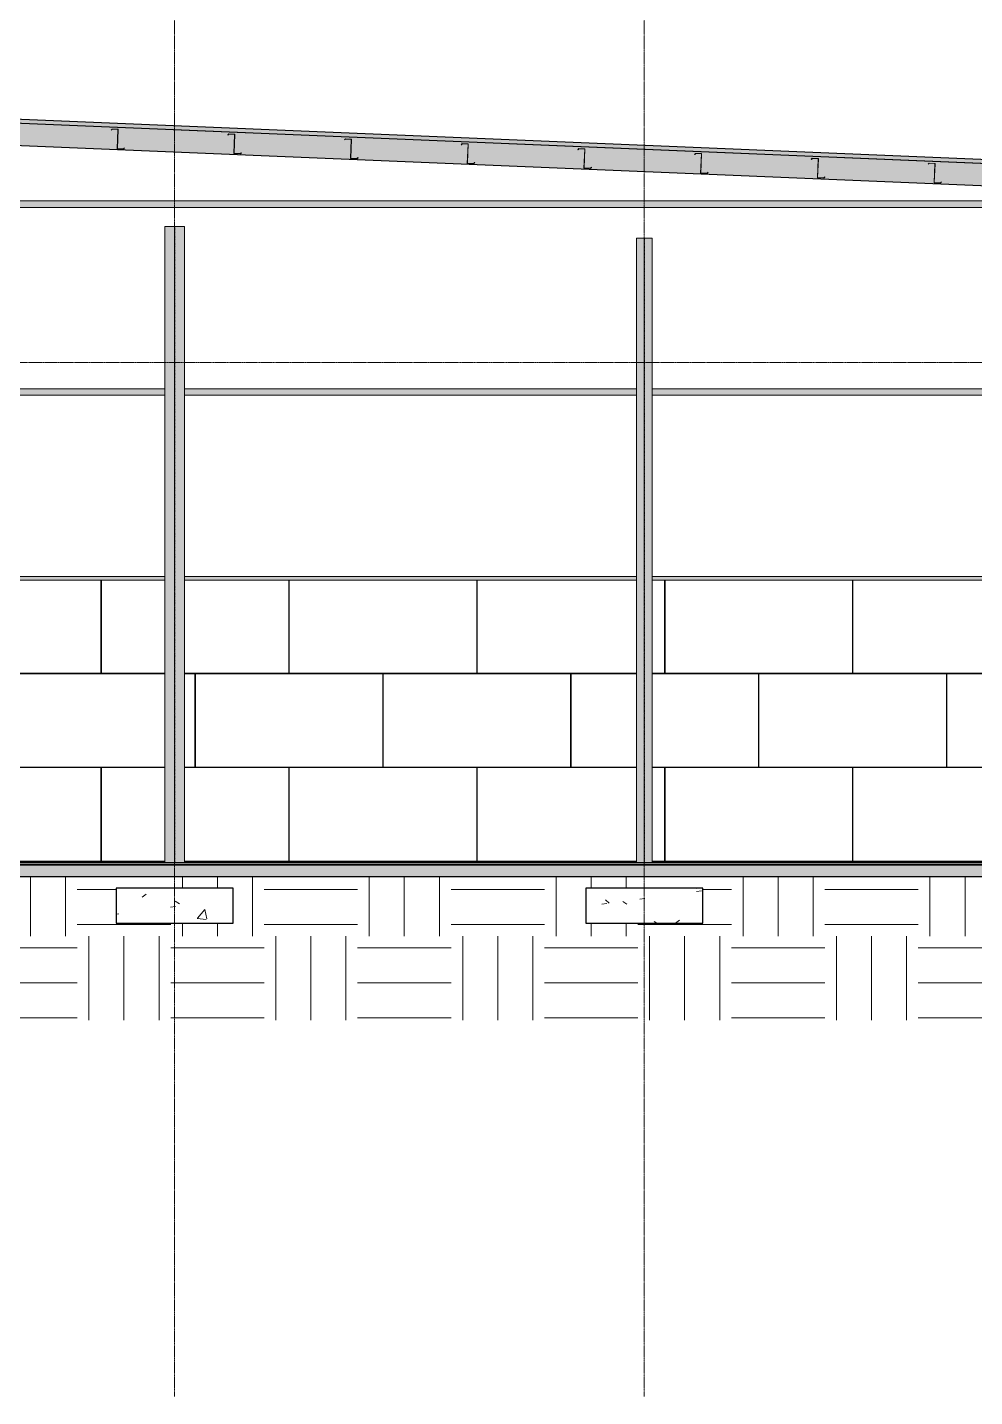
# Model space of a CAD drawing. Header units: inches. Extents: x -23445 to -32, y -314 to 853.
# Drawn here: x -12042 to -11555, y -273 to 430 of the extents above; entities that cross this region are included whole.
import ezdxf

# ---------------------------------------------------------------- set-up
doc = ezdxf.new("R2010")
doc.units = ezdxf.units.IN
doc.header["$MEASUREMENT"] = 0
doc.linetypes.add('Grid Line 1_2_', pattern=[0.875, 0.5, -0.125, 0.125, -0.125])
doc.linetypes.add('Hidden 1_8_', pattern=[0.1875, 0.125, -0.0625])
for name, color, linetype, lineweight in [('A-CLNG', 13, 'Continuous', 9), ('A-CLNG-PATT', 13, 'Continuous', 9), ('A-FLOR', 192, 'Continuous', 9), ('A-FLOR-LEVL', 51, 'Continuous', 9), ('A-FLOR-PATT', 8, 'Continuous', 25), ('A-ROOF', 132, 'Continuous', 9), ('A-WALL', 113, 'Continuous', 9), ('A-WALL-PATT', 111, 'Continuous', 25), ('C-TOPO', 7, 'Continuous', 9), ('S-BEAM', 12, 'Continuous', 9), ('S-COLS', 52, 'Continuous', 9), ('S-FNDN', 32, 'Continuous', 9), ('S-GRID', 1, 'Continuous', 9)]:
    doc.layers.add(name, color=color, linetype=linetype, lineweight=lineweight)
pattern_1 = [(50, (22063.86, 65.275), (55.0854, -4.8198), [5.76, -63.36]), (355, (22063.86, 65.275), (-10.6557, 57.7685), [4.608, -50.688]), (100.451, (22068.45, 64.874), (44.4295, 52.9487), [4.895, -53.848]), (46.184, (22063.86, 80.635), (81.9644, -12.712), [8.64, -95.04]), (96.636, (22070.69, 79.576), (71.7815, 74.8124), [7.343, -80.772]), (351.184, (22063.86, 80.635), (71.782, 74.8124), [6.912, -76.032]), (21, (22071.54, 76.795), (45.842, -30.9215), [5.76, -63.36]), (326, (22071.54, 76.795), (18.687, 55.6915), [4.608, -50.688]), (71.451, (22075.36, 74.22), (64.529, 24.77), [4.895, -53.848]), (37.5, (22063.858, 65.275), (0.9339, 25.5668), [2.534, -47.539, 2.534, -48.922, -50.88]), (37.5, (22063.858, 65.275), (0.9339, 25.5668), [-101.53, 2.534, -48.346]), (7.5, (22063.858, 65.275), (20.204, 30.2913), [2.534, -26.803, 2.534, -46.387, -19.392]), (7.5, (22063.858, 65.275), (20.204, 30.2913), [-78.259, 2.534, -16.858]), (327.5, (22046.732, 65.275), (40.9978, -1.7324), [2.534, -16.666, 2.534, -57.37, -79.488]), (327.5, (22046.732, 65.275), (40.9978, -1.7324), [-79.104, 2.534, -76.954]), (317.5, (22039.052, 65.275), (44.7889, 7.6878), [2.534, -22.426, 2.534, -37.248, -56.448]), (317.5, (22039.052, 65.275), (44.7889, 7.6878), [-64.742, 2.534, -53.914])]
pattern_2 = [(45, (22063.858, 65.275), (-19.007, 19.007), []), (45, (22063.858, 94.075), (-19.007, 19.007), [])]

# ---------------------------------------------------------------- blocks, each defined once
blk = doc.blocks.new('Struct_Xcel_Sports Complex_rvt-3-Building Section - North_South looking East _ Lounge')
at = {"layer": 'A-FLOR-PATT', "lineweight": 9}
h = blk.add_hatch(dxfattribs=at)
h.set_pattern_fill('FP_37', style=0, pattern_type=2)
h.set_pattern_definition(pattern_1)
h.paths.add_polyline_path([(22790.8, -6), (22790.8, 0), (21132.3, 0), (21132.3, -6), (22724.07, -6)], flags=0)
at = {"layer": 'S-FNDN'}
h = blk.add_hatch(dxfattribs=at)
h.set_pattern_fill('FP_37', color=256, style=0, pattern_type=2)
h.set_pattern_definition(pattern_1)
h.paths.add_polyline_path([(21596.3, -30), (21656.3, -30), (21656.3, -12), (21596.3, -12)], flags=0)
h = blk.add_hatch(dxfattribs=at)
h.set_pattern_fill('FP_37', color=256, style=0, pattern_type=2)
h.set_pattern_definition(pattern_1)
h.paths.add_polyline_path([(21837.55, -30), (21897.55, -30), (21897.55, -12), (21837.55, -12)], flags=0)
at = {"layer": 'A-FLOR', "color": 250, "lineweight": 25}
for p, q in [((22790.8, 0), (21143.55, 0)), ((21132.3, -6), (22790.8, -6))]:
    blk.add_line(p, q, dxfattribs=at)
at = {"layer": 'S-FNDN', "color": 250, "lineweight": 25}
for p, q in [((21656.3, -12), (21596.3, -12)), ((21596.3, -12), (21596.3, -30)), ((21656.3, -30), (21656.3, -12)), ((21897.55, -12), (21837.55, -12)), ((21837.55, -12), (21837.55, -30)), ((21897.55, -30), (21897.55, -12)), ((21596.3, -30), (21656.3, -30)), ((21837.55, -30), (21897.55, -30))]:
    blk.add_line(p, q, dxfattribs=at)
blk = doc.blocks.new('W-Wide Flange-Column - B1_B-1389342-Building Section - North_South looking East _ Lounge')
at = {"layer": 'S-COLS', "linetype": 'Hidden 1_8_'}
for p, q in [((21626.15, 1), (21626.15, 327.87)), ((21626.46, 327.87), (21626.46, 1))]:
    blk.add_line(p, q, dxfattribs=at)
blk = doc.blocks.new('W-Wide Flange-Column - B1_C-1389343-Building Section - North_South looking East _ Lounge')
at = {"layer": 'S-COLS', "linetype": 'Hidden 1_8_'}
for p, q in [((21867.4, 1), (21867.4, 321.78)), ((21867.71, 321.78), (21867.71, 1))]:
    blk.add_line(p, q, dxfattribs=at)
blk = doc.blocks.new('Girt_Z - 10_D-V93-Building Section - North_South looking East _ Lounge')
at = {"layer": 'S-BEAM', "lineweight": 15}
for p, q in [((21594.15, 377.91), (21593.64, 377.36)), ((21593.64, 377.36), (21593.72, 377.28)), ((21593.72, 377.28), (21594.19, 377.8)), ((21597.08, 377.79), (21594.15, 377.91)), ((21594.19, 377.8), (21597.08, 377.68)), ((21597.15, 377.6), (21596.74, 367.79)), ((21596.86, 367.98), (21597.26, 377.59)), ((21596.74, 367.79), (21600.11, 367.65)), ((21600.07, 367.76), (21596.93, 367.89)), ((21600.54, 368.28), (21600.07, 367.76)), ((21600.11, 367.65), (21600.62, 368.21)), ((21600.62, 368.21), (21600.54, 368.28))]:
    blk.add_line(p, q, dxfattribs=at)
for centre, radius, start, end in [((21597.07, 377.6), 0.187, 357.61406, 87.61406), ((21597.07, 377.6), 0.0782, 357.61406, 85.49134), ((21596.94, 367.97), 0.0782, 177.61406, 264.57169)]:
    blk.add_arc(centre, radius, start, end, dxfattribs=at)
blk = doc.blocks.new('Girt_Z - 10_D-V94-Building Section - North_South looking East _ Lounge')
at = {"layer": 'S-BEAM'}
h = blk.add_hatch(dxfattribs=at)
h.set_pattern_fill('FP_35', color=256, style=0, pattern_type=2)
h.set_pattern_definition(pattern_2)
h.paths.add_polyline_path([(21660.06, 365.15), (21660.57, 365.71), (21660.49, 365.78), (21660.02, 365.27), (21656.88, 365.4), (21656.69, 365.3)], flags=0)
h.paths.add_polyline_path([(21656.69, 365.3), (21656.81, 365.48), (21657.21, 375.09), (21657.1, 375.1)], flags=0)
h.paths.add_polyline_path([(21653.67, 374.78), (21654.14, 375.3), (21657.03, 375.18), (21657.03, 375.29), (21654.09, 375.41), (21653.59, 374.86)], flags=0)
at = {"layer": 'S-BEAM', "lineweight": 15}
for p, q in [((21654.09, 375.41), (21653.59, 374.86)), ((21653.59, 374.86), (21653.67, 374.78)), ((21653.67, 374.78), (21654.14, 375.3)), ((21657.03, 375.29), (21654.09, 375.41)), ((21654.14, 375.3), (21657.03, 375.18)), ((21657.1, 375.1), (21656.69, 365.3)), ((21656.81, 365.48), (21657.21, 375.09)), ((21660.49, 365.78), (21660.02, 365.27)), ((21660.57, 365.71), (21660.49, 365.78)), ((21656.69, 365.3), (21660.06, 365.15)), ((21660.02, 365.27), (21656.88, 365.4)), ((21660.06, 365.15), (21660.57, 365.71))]:
    blk.add_line(p, q, dxfattribs=at)
for centre, radius, start, end in [((21657.02, 375.1), 0.187, 357.61406, 87.61406), ((21657.02, 375.1), 0.0782, 357.61406, 85.49134), ((21656.89, 365.47), 0.0782, 177.61406, 264.57169)]:
    blk.add_arc(centre, radius, start, end, dxfattribs=at)
blk = doc.blocks.new('Girt_Z - 10_D-V95-Building Section - North_South looking East _ Lounge')
at = {"layer": 'S-BEAM'}
h = blk.add_hatch(dxfattribs=at)
h.set_pattern_fill('FP_35', color=256, style=0, pattern_type=2)
h.set_pattern_definition(pattern_2)
h.paths.add_polyline_path([(21720.01, 362.66), (21720.52, 363.21), (21720.43, 363.28), (21719.96, 362.77), (21716.83, 362.9), (21716.64, 362.8)], flags=0)
h.paths.add_polyline_path([(21716.64, 362.8), (21716.76, 362.98), (21717.16, 372.6), (21717.05, 372.6)], flags=0)
h.paths.add_polyline_path([(21713.62, 372.29), (21714.09, 372.8), (21716.97, 372.68), (21716.98, 372.79), (21714.04, 372.91), (21713.54, 372.36)], flags=0)
at = {"layer": 'S-BEAM', "lineweight": 15}
for p, q in [((21714.04, 372.91), (21713.54, 372.36)), ((21713.62, 372.29), (21714.09, 372.8)), ((21716.98, 372.79), (21714.04, 372.91)), ((21714.09, 372.8), (21716.97, 372.68)), ((21713.54, 372.36), (21713.62, 372.29)), ((21717.05, 372.6), (21716.64, 362.8)), ((21716.76, 362.98), (21717.16, 372.6)), ((21716.64, 362.8), (21720.01, 362.66)), ((21719.96, 362.77), (21716.83, 362.9)), ((21720.43, 363.28), (21719.96, 362.77)), ((21720.01, 362.66), (21720.52, 363.21)), ((21720.52, 363.21), (21720.43, 363.28))]:
    blk.add_line(p, q, dxfattribs=at)
for centre, radius, start, end in [((21716.97, 372.6), 0.187, 357.61406, 87.61406), ((21716.97, 372.6), 0.0782, 357.61406, 85.49134), ((21716.83, 362.98), 0.0782, 177.61406, 264.57169)]:
    blk.add_arc(centre, radius, start, end, dxfattribs=at)
blk = doc.blocks.new('Girt_Z - 10_D-V96-Building Section - North_South looking East _ Lounge')
at = {"layer": 'S-BEAM', "lineweight": 15}
for p, q in [((21773.99, 370.42), (21773.48, 369.86)), ((21773.48, 369.86), (21773.56, 369.79)), ((21773.56, 369.79), (21774.04, 370.31)), ((21776.92, 370.29), (21773.99, 370.42)), ((21774.04, 370.31), (21776.92, 370.18)), ((21776.99, 370.1), (21776.59, 360.3)), ((21776.7, 360.48), (21777.1, 370.1)), ((21776.59, 360.3), (21779.96, 360.16)), ((21779.91, 360.27), (21776.77, 360.4)), ((21780.38, 360.79), (21779.91, 360.27)), ((21779.96, 360.16), (21780.46, 360.71)), ((21780.46, 360.71), (21780.38, 360.79))]:
    blk.add_line(p, q, dxfattribs=at)
for centre, radius, start, end in [((21776.92, 370.11), 0.187, 357.61406, 87.61406), ((21776.92, 370.11), 0.0782, 357.61406, 85.49134), ((21776.78, 360.48), 0.0782, 177.61406, 264.57169)]:
    blk.add_arc(centre, radius, start, end, dxfattribs=at)
blk = doc.blocks.new('Girt_Z - 10_D-V97-Building Section - North_South looking East _ Lounge')
at = {"layer": 'S-BEAM'}
h = blk.add_hatch(dxfattribs=at)
h.set_pattern_fill('FP_35', color=256, style=0, pattern_type=2)
h.set_pattern_definition(pattern_2)
h.paths.add_polyline_path([(21839.91, 357.66), (21840.41, 358.22), (21840.33, 358.29), (21839.86, 357.77), (21836.72, 357.9), (21836.53, 357.8)], flags=0)
h.paths.add_polyline_path([(21836.53, 357.8), (21836.65, 357.98), (21837.05, 367.6), (21836.94, 367.61)], flags=0)
h.paths.add_polyline_path([(21833.51, 367.29), (21833.98, 367.81), (21836.87, 367.69), (21836.87, 367.8), (21833.94, 367.92), (21833.43, 367.36)], flags=0)
at = {"layer": 'S-BEAM', "lineweight": 15}
for p, q in [((21833.94, 367.92), (21833.43, 367.36)), ((21833.43, 367.36), (21833.51, 367.29)), ((21833.51, 367.29), (21833.98, 367.81)), ((21836.87, 367.8), (21833.94, 367.92)), ((21833.98, 367.81), (21836.87, 367.69)), ((21836.94, 367.61), (21836.53, 357.8)), ((21836.65, 357.98), (21837.05, 367.6)), ((21836.53, 357.8), (21839.91, 357.66)), ((21839.86, 357.77), (21836.72, 357.9)), ((21840.33, 358.29), (21839.86, 357.77)), ((21839.91, 357.66), (21840.41, 358.22)), ((21840.41, 358.22), (21840.33, 358.29))]:
    blk.add_line(p, q, dxfattribs=at)
for centre, radius, start, end in [((21836.86, 367.61), 0.187, 357.61406, 87.61406), ((21836.86, 367.61), 0.0782, 357.61406, 85.49134), ((21836.73, 357.98), 0.0782, 177.61406, 264.57169)]:
    blk.add_arc(centre, radius, start, end, dxfattribs=at)
blk = doc.blocks.new('Girt_Z - 10_D-V98-Building Section - North_South looking East _ Lounge')
at = {"layer": 'S-BEAM'}
h = blk.add_hatch(dxfattribs=at)
h.set_pattern_fill('FP_35', color=256, style=0, pattern_type=2)
h.set_pattern_definition(pattern_2)
h.paths.add_polyline_path([(21899.85, 355.16), (21900.36, 355.72), (21900.28, 355.79), (21899.81, 355.27), (21896.67, 355.41), (21896.48, 355.3)], flags=0)
h.paths.add_polyline_path([(21896.48, 355.3), (21896.6, 355.49), (21897, 365.1), (21896.89, 365.11)], flags=0)
h.paths.add_polyline_path([(21893.46, 364.79), (21893.93, 365.31), (21896.82, 365.19), (21896.82, 365.3), (21893.89, 365.42), (21893.38, 364.87)], flags=0)
at = {"layer": 'S-BEAM', "lineweight": 15}
for p, q in [((21893.89, 365.42), (21893.38, 364.87)), ((21893.38, 364.87), (21893.46, 364.79)), ((21893.46, 364.79), (21893.93, 365.31)), ((21896.82, 365.3), (21893.89, 365.42)), ((21893.93, 365.31), (21896.82, 365.19)), ((21896.89, 365.11), (21896.48, 355.3)), ((21896.6, 355.49), (21897, 365.1)), ((21896.48, 355.3), (21899.85, 355.16)), ((21899.81, 355.27), (21896.67, 355.41)), ((21900.28, 355.79), (21899.81, 355.27)), ((21899.85, 355.16), (21900.36, 355.72)), ((21900.36, 355.72), (21900.28, 355.79))]:
    blk.add_line(p, q, dxfattribs=at)
for centre, radius, start, end in [((21896.81, 365.11), 0.187, 357.61406, 87.61406), ((21896.81, 365.11), 0.0782, 357.61406, 85.49134), ((21896.68, 355.48), 0.0782, 177.61406, 264.57169)]:
    blk.add_arc(centre, radius, start, end, dxfattribs=at)
blk = doc.blocks.new('Girt_Z - 10_D-V99-Building Section - North_South looking East _ Lounge')
at = {"layer": 'S-BEAM', "lineweight": 15}
for p, q in [((21953.83, 362.92), (21953.33, 362.37)), ((21953.33, 362.37), (21953.41, 362.3)), ((21953.41, 362.3), (21953.88, 362.81)), ((21956.77, 362.8), (21953.83, 362.92)), ((21953.88, 362.81), (21956.77, 362.69)), ((21956.84, 362.61), (21956.43, 352.81)), ((21956.55, 352.99), (21956.95, 362.61)), ((21956.43, 352.81), (21959.8, 352.67)), ((21959.76, 352.78), (21956.62, 352.91)), ((21960.23, 353.29), (21959.76, 352.78)), ((21959.8, 352.67), (21960.31, 353.22)), ((21960.31, 353.22), (21960.23, 353.29))]:
    blk.add_line(p, q, dxfattribs=at)
for centre, radius, start, end in [((21956.76, 362.61), 0.187, 357.61406, 87.61406), ((21956.76, 362.61), 0.0782, 357.61406, 85.49134), ((21956.63, 352.99), 0.0782, 177.61406, 264.57169)]:
    blk.add_arc(centre, radius, start, end, dxfattribs=at)
blk = doc.blocks.new('Girt_Z - 10_D-V100-Building Section - North_South looking East _ Lounge')
at = {"layer": 'S-BEAM'}
h = blk.add_hatch(dxfattribs=at)
h.set_pattern_fill('FP_35', color=256, style=0, pattern_type=2)
h.set_pattern_definition(pattern_2)
h.paths.add_polyline_path([(22019.75, 350.17), (22020.26, 350.72), (22020.17, 350.8), (22019.7, 350.28), (22016.57, 350.41), (22016.38, 350.31)], flags=0)
h.paths.add_polyline_path([(22016.38, 350.31), (22016.5, 350.49), (22016.9, 360.11), (22016.79, 360.11)], flags=0)
h.paths.add_polyline_path([(22013.36, 359.8), (22013.83, 360.31), (22016.71, 360.19), (22016.72, 360.3), (22013.78, 360.43), (22013.28, 359.87)], flags=0)
at = {"layer": 'S-BEAM', "lineweight": 15}
for p, q in [((22013.78, 360.43), (22013.28, 359.87)), ((22013.28, 359.87), (22013.36, 359.8)), ((22013.36, 359.8), (22013.83, 360.31)), ((22016.72, 360.3), (22013.78, 360.43)), ((22013.83, 360.31), (22016.71, 360.19)), ((22016.79, 360.11), (22016.38, 350.31)), ((22016.5, 350.49), (22016.9, 360.11)), ((22016.38, 350.31), (22019.75, 350.17)), ((22019.7, 350.28), (22016.57, 350.41)), ((22020.17, 350.8), (22019.7, 350.28)), ((22019.75, 350.17), (22020.26, 350.72)), ((22020.26, 350.72), (22020.17, 350.8))]:
    blk.add_line(p, q, dxfattribs=at)
for centre, radius, start, end in [((22016.71, 360.12), 0.0782, 357.61406, 85.49134), ((22016.71, 360.12), 0.187, 357.61406, 87.61406), ((22016.57, 350.49), 0.0782, 177.61406, 264.57169)]:
    blk.add_arc(centre, radius, start, end, dxfattribs=at)
blk = doc.blocks.new('Girt_Z - 10_D-1223970-Building Section - North_South looking East _ Lounge')
at = {"layer": 'S-BEAM'}
h = blk.add_hatch(color=256, dxfattribs=at)
h.paths.add_polyline_path([(22347.55, 144.69), (22347.55, 148.06), (22113.8, 148.06), (22113.8, 146.25), (22233.68, 146.25), (22233.68, 144.69), (22336.73, 144.69)], flags=0)
h.paths.add_polyline_path([(21155.36, 146.25), (21381.05, 146.25), (21381.05, 148.06), (21146.8, 148.06), (21146.8, 146.25)], flags=0)
h.paths.add_polyline_path([(21389.05, 146.25), (21621.3, 146.25), (21621.3, 148.06), (21389.05, 148.06)], flags=0)
h.paths.add_polyline_path([(21631.3, 146.25), (21863.55, 146.25), (21863.55, 148.06), (21631.3, 148.06)], flags=0)
h.paths.add_polyline_path([(22103.8, 146.25), (22103.8, 148.06), (21871.55, 148.06), (21871.55, 146.25), (21949.4, 146.25)], flags=0)
for p, q in [((21389.05, 148.06), (21621.3, 148.06)), ((21631.3, 148.06), (21863.55, 148.06)), ((21871.55, 148.06), (22103.8, 148.06))]:
    blk.add_line(p, q, dxfattribs=at)
blk = doc.blocks.new('Girt_Z - 10_D-1223971-Building Section - North_South looking East _ Lounge')
at = {"layer": 'S-BEAM'}
h = blk.add_hatch(color=256, dxfattribs=at)
h.paths.add_polyline_path([(21389.05, 241.19), (21621.3, 241.19), (21621.3, 244.56), (21389.05, 244.56)], flags=0)
h.paths.add_polyline_path([(21631.3, 241.19), (21863.55, 241.19), (21863.55, 244.56), (21631.3, 244.56)], flags=0)
h.paths.add_polyline_path([(22181.8, 241.19), (22347.55, 241.19), (22347.55, 244.56), (22113.8, 244.56), (22113.8, 241.19)], flags=0)
h.paths.add_polyline_path([(22103.8, 241.19), (22103.8, 244.56), (21871.55, 244.56), (21871.55, 241.19), (21949.4, 241.19)], flags=0)
for points in [[(22347.55, 244.56), (22347.55, 245.04), (22233.68, 245.04), (22233.68, 244.56), (22336.73, 244.56)], [(22347.55, 238.22), (22347.55, 241.11), (22233.68, 241.11), (22233.68, 238.22), (22336.73, 238.22)], [(22347.55, 237.77), (22347.55, 238.22), (22233.68, 238.22), (22233.68, 237.77), (22336.73, 237.77)], [(22347.55, 237.69), (22347.55, 237.77), (22336.73, 237.69)]]:
    blk.add_hatch(color=256, dxfattribs=at).paths.add_polyline_path(points, flags=0)
for p, q in [((21389.05, 244.56), (21621.3, 244.56)), ((21389.05, 241.19), (21621.3, 241.19)), ((21631.3, 244.56), (21863.55, 244.56)), ((21631.3, 241.19), (21863.55, 241.19)), ((21871.55, 244.56), (22103.8, 244.56)), ((21871.55, 241.19), (22103.8, 241.19)), ((22113.8, 244.56), (22347.55, 244.56)), ((22113.8, 241.19), (22347.55, 241.19)), ((22233.68, 245.04), (22347.55, 245.04)), ((22233.68, 241.11), (22347.55, 241.11)), ((22233.68, 238.22), (22347.55, 238.22)), ((22233.68, 237.77), (22347.55, 237.77)), ((22233.68, 237.69), (22347.55, 237.69))]:
    blk.add_line(p, q, dxfattribs=at)
blk = doc.blocks.new('Girt_Z - 10_D-1223979-Building Section - North_South looking East _ Lounge')
at = {"layer": 'S-BEAM'}
h = blk.add_hatch(color=256, dxfattribs=at)
h.paths.add_polyline_path([(21484.59, 337.69), (22108.8, 337.69), (22108.8, 341.06), (21389.05, 341.06), (21389.05, 337.69), (21407.12, 337.69)], flags=0)
h.paths.add_polyline_path([(21174.72, 337.69), (21381.05, 337.69), (21381.05, 341.06), (21146.8, 341.06), (21146.8, 337.69)], flags=0)
for p, q in [((21146.8, 341.06), (21381.05, 341.06)), ((21146.8, 337.69), (21381.05, 337.69)), ((21389.05, 341.06), (22108.8, 341.06)), ((21389.05, 337.69), (22108.8, 337.69)), ((22108.8, 341.06), (22108.8, 337.69))]:
    blk.add_line(p, q, dxfattribs=at)

msp = doc.modelspace()

# ---------------------------------------------------------------- hatches: boundary and pattern name
at = {"layer": 'A-CLNG-PATT'}
h = msp.add_hatch(dxfattribs=at)
h.set_pattern_fill('FP_34', color=256, style=0, pattern_type=2)
h.set_pattern_definition([(161.57, (22064.818, 66.235), (-7.6802237, -0.0009796), [0, -54.643, 6.067, 0]), (18.43, (22062.898, 66.235), (-7.6802237, 0.0009796), [0, -54.643, 6.067, 0]), (108.43, (22064.818, 66.235), (3.8382953, -19.20136532), [18.211, -42.499]), (71.57, (22062.898, 66.235), (3.8382953, 19.20136532), [18.211, -42.499])])
h.paths.add_polyline_path([(-11221.68, 335.22), (-11221.68, 346.48), (-12457.31, 397.96), (-12457.31, 386.7), (-11255.63, 336.63)], flags=0)
at = {"layer": 'A-FLOR'}
h = msp.add_hatch(color=256, dxfattribs=at)
h.paths.add_polyline_path([(-11326.31, 0), (-11326.31, 1), (-12448.81, 1), (-12448.81, 0), (-11333.09, 0)], flags=0)
h.paths.add_polyline_path([(-12456.37, 0), (-12451.81, 0), (-12451.81, 1), (-12458.06, 1), (-12458.06, 0)], flags=0)
at = {"layer": 'A-ROOF'}
msp.add_hatch(color=256, dxfattribs=at).paths.add_polyline_path([(-11156.56, 343.84), (-11156.56, 345.84), (-12471.91, 400.65), (-12471.91, 398.65), (-11178.16, 344.74)], flags=0)
at = {"layer": 'A-WALL-PATT', "lineweight": 9}
h = msp.add_hatch(dxfattribs=at)
h.set_pattern_fill('FP_40', color=256, style=0, pattern_type=2)
h.set_pattern_definition([(90, (22012.18, -722), (-193, -193), [48, -145]), (180, (22012.18, -722), (-2e-14, -193), [96.25, -96.75]), (270, (21915.93, -674), (-193, -193), [48, -145]), (180, (22012.18, -674), (-2e-14, -193), [96.25, -96.75]), (270, (21915.68, -674), (-193, -193), [48, -145]), (180, (21915.68, -674), (-2e-14, -193), [96.25, -96.75]), (90, (21819.43, -722), (-193, -193), [48, -145]), (180, (21915.68, -722), (-2e-14, -193), [96.25, -96.75]), (90, (21964.18, -673.75), (-193, -193), [48, -145]), (180, (22012.43, -673.75), (-2e-14, -193), [48.25, -144.75]), (180, (22012.43, -625.75), (-2e-14, -193), [48.25, -144.75]), (90, (21867.68, -673.75), (-193, -193), [48, -145]), (180, (21963.93, -673.75), (-2e-14, -193), [96.25, -96.75]), (270, (21963.93, -625.75), (-193, -193), [48, -145]), (180, (21963.93, -625.75), (-2e-14, -193), [96.25, -96.75]), (180, (21867.43, -673.75), (-2e-14, -193), [48, -145]), (270, (21867.43, -625.75), (-193, -193), [48, -145]), (180, (21867.43, -625.75), (-2e-14, -193), [48, -145]), (90, (22012.18, -625.5), (-193, -193), [48, -145]), (180, (22012.18, -625.5), (-2e-14, -193), [96.25, -96.75]), (270, (21915.93, -577.5), (-193, -193), [48, -145]), (180, (22012.18, -577.5), (-2e-14, -193), [96.25, -96.75]), (270, (21915.68, -577.5), (-193, -193), [48, -145]), (180, (21915.68, -577.5), (-2e-14, -193), [96.25, -96.75]), (270, (21819.43, -577.5), (-193, -193), [48, -145]), (180, (21915.68, -625.5), (-2e-14, -193), [96.25, -96.75]), (90, (21964.18, -577.25), (-193, -193), [48, -145]), (180, (22012.43, -577.25), (-2e-14, -193), [48.25, -144.75]), (180, (22012.43, -529.25), (-2e-14, -193), [48.25, -144.75]), (90, (21867.68, -577.25), (-193, -193), [48, -145]), (180, (21963.93, -577.25), (-2e-14, -193), [96.25, -96.75]), (270, (21963.93, -529.25), (-193, -193), [48, -145]), (180, (21963.93, -529.25), (-2e-14, -193), [96.25, -96.75]), (180, (21867.43, -577.25), (-2e-14, -193), [48, -145]), (270, (21867.43, -529.25), (-193, -193), [48, -145]), (180, (21867.43, -529.25), (-2e-14, -193), [48, -145])])
h.paths.add_polyline_path([(-12445.56, 1), (-12211.31, 1), (-12211.31, 146.25), (-12445.56, 146.25), (-12445.56, 8.16)], flags=0)
h.paths.add_polyline_path([(-11971.06, 1), (-11971.06, 146.25), (-12203.31, 146.25), (-12203.31, 1), (-12107.77, 1)], flags=0)
h.paths.add_polyline_path([(-11358.68, 1), (-11358.68, 146.25), (-11478.56, 146.25), (-11478.56, 1), (-11410.56, 1)], flags=0)
h.paths.add_polyline_path([(-11961.06, 1), (-11728.81, 1), (-11728.81, 146.25), (-11961.06, 146.25), (-11961.06, 76.51)], flags=0)
h.paths.add_polyline_path([(-11720.81, 1), (-11488.56, 1), (-11488.56, 146.25), (-11720.81, 146.25), (-11720.81, 76.51)], flags=0)
at = {"layer": 'C-TOPO'}
h = msp.add_hatch(dxfattribs=at)
h.set_pattern_fill('FP_33', color=256, style=0, pattern_type=2)
h.set_pattern_definition([(0, (22063.86, 65.275), (48, 48), [48, -48]), (0, (22063.86, 83.275), (48, 48), [48, -48]), (0, (22063.86, 101.275), (48, 48), [48, -48]), (90, (22069.86, 107.275), (-48, 48), [48, -48]), (90, (22087.86, 107.275), (-48, 48), [48, -48]), (90, (22105.86, 107.275), (-48, 48), [48, -48])])
h.paths.add_polyline_path([(-13037.38, -79.73), (-10558.42, -79.73), (-10558.42, 0), (-10791.56, 0), (-10791.56, -36), (-10777.56, -36), (-10777.56, -54), (-10837.56, -54), (-10837.56, -36), (-10801.56, -36), (-10801.56, -6), (-12460.06, -6), (-12460.06, -36), (-12394.31, -36), (-12394.31, -60), (-12514.31, -60), (-12514.31, -36), (-12470.06, -36), (-12470.06, 0), (-13037.38, 0), (-13037.38, -23.97)], flags=0)
h.paths.add_polyline_path([(-11312.31, -36), (-11312.31, -12), (-11174.31, -12), (-11174.31, -36), (-11178.16, -36)], flags=0)
h.paths.add_polyline_path([(-11488.03, -30), (-11513.56, -30), (-11513.56, -12), (-11453.56, -12), (-11453.56, -30)], flags=0)
h.paths.add_polyline_path([(-11936.06, -30), (-11996.06, -30), (-11996.06, -12), (-11936.06, -12)], flags=0)
h.paths.add_polyline_path([(-12237.31, -30), (-12237.31, -12), (-12177.31, -12), (-12177.31, -30)], flags=0)
h.paths.add_polyline_path([(-11754.81, -30), (-11754.81, -12), (-11694.81, -12), (-11694.81, -30)], flags=0)
at = {"layer": 'S-COLS', "lineweight": 5}
for points in [[(-11971.06, 1), (-11961.06, 1), (-11961.06, 327.87), (-11971.06, 327.87), (-11971.06, 76.51)], [(-11728.81, 1), (-11720.81, 1), (-11720.81, 321.78), (-11728.81, 321.78), (-11728.81, 76.51)]]:
    msp.add_hatch(color=256, dxfattribs=at).paths.add_polyline_path(points, flags=0)

# ---------------------------------------------------------------- linework, layer by layer
at = {"layer": 'A-CLNG', "lineweight": 25}
for p, q in [((-11221.68, 346.48), (-12457.31, 397.96)), ((-12205.81, 376.22), (-11221.68, 335.22))]:
    msp.add_line(p, q, dxfattribs=at)
at = {"layer": 'A-FLOR', "lineweight": 25}
for p, q in [((-11326.31, 1), (-12448.81, 1)), ((-12448.81, 0), (-11326.31, 0))]:
    msp.add_line(p, q, dxfattribs=at)
at = {"layer": 'A-FLOR-LEVL', "linetype": 'Grid Line 1_2_'}
for p, q in [((-13230.76, 258), (-9926.83, 258)), ((-13230.76, 0), (-9926.83, 0))]:
    msp.add_line(p, q, dxfattribs=at)
at = {"layer": 'A-ROOF', "lineweight": 25}
for p, q in [((-11156.56, 345.84), (-12471.91, 400.65)), ((-12471.91, 398.65), (-11156.56, 343.84))]:
    msp.add_line(p, q, dxfattribs=at)
at = {"layer": 'A-WALL'}
for p, q in [((-11971.06, 146.25), (-12203.31, 146.25)), ((-11728.81, 146.25), (-11961.06, 146.25)), ((-11488.56, 146.25), (-11720.81, 146.25))]:
    msp.add_line(p, q, dxfattribs=at)
at = {"layer": 'S-COLS'}
for p, q in [((-11971.06, 327.87), (-11961.06, 327.87)), ((-11971.06, 327.87), (-11971.06, 1)), ((-11961.06, 327.87), (-11961.06, 1)), ((-11728.81, 321.78), (-11720.81, 321.78)), ((-11728.81, 321.78), (-11728.81, 1)), ((-11720.81, 321.78), (-11720.81, 1))]:
    msp.add_line(p, q, dxfattribs=at)
at = {"layer": 'S-GRID', "linetype": 'Grid Line 1_2_'}
for p, q in [((-11966.06, -273.16), (-11966.06, 738.66)), ((-11966.06, -273.16), (-11966.06, 738.66)), ((-11724.81, -273.16), (-11724.81, 738.66)), ((-11724.81, -273.16), (-11724.81, 738.66))]:
    msp.add_line(p, q, dxfattribs=at)

# ---------------------------------------------------------------- block references
at = {"color": 90, "lineweight": 5}
msp.add_blockref('Struct_Xcel_Sports Complex_rvt-3-Building Section - North_South looking East _ Lounge', (-33592.36, 0), dxfattribs=at)
at = {"layer": 'S-BEAM'}
for name in ['Girt_Z - 10_D-V93-Building Section - North_South looking East _ Lounge', 'Girt_Z - 10_D-V94-Building Section - North_South looking East _ Lounge', 'Girt_Z - 10_D-V95-Building Section - North_South looking East _ Lounge', 'Girt_Z - 10_D-V96-Building Section - North_South looking East _ Lounge', 'Girt_Z - 10_D-V97-Building Section - North_South looking East _ Lounge', 'Girt_Z - 10_D-V98-Building Section - North_South looking East _ Lounge', 'Girt_Z - 10_D-V99-Building Section - North_South looking East _ Lounge', 'Girt_Z - 10_D-V100-Building Section - North_South looking East _ Lounge', 'Girt_Z - 10_D-1223979-Building Section - North_South looking East _ Lounge', 'Girt_Z - 10_D-1223971-Building Section - North_South looking East _ Lounge', 'Girt_Z - 10_D-1223970-Building Section - North_South looking East _ Lounge']:
    msp.add_blockref(name, (-33592.36, 0), dxfattribs=at)
at = {"layer": 'S-COLS', "linetype": 'Hidden 1_8_'}
for name in ['W-Wide Flange-Column - B1_B-1389342-Building Section - North_South looking East _ Lounge', 'W-Wide Flange-Column - B1_C-1389343-Building Section - North_South looking East _ Lounge']:
    msp.add_blockref(name, (-33592.36, 0), dxfattribs=at)

doc.saveas('drawing.dxf')
